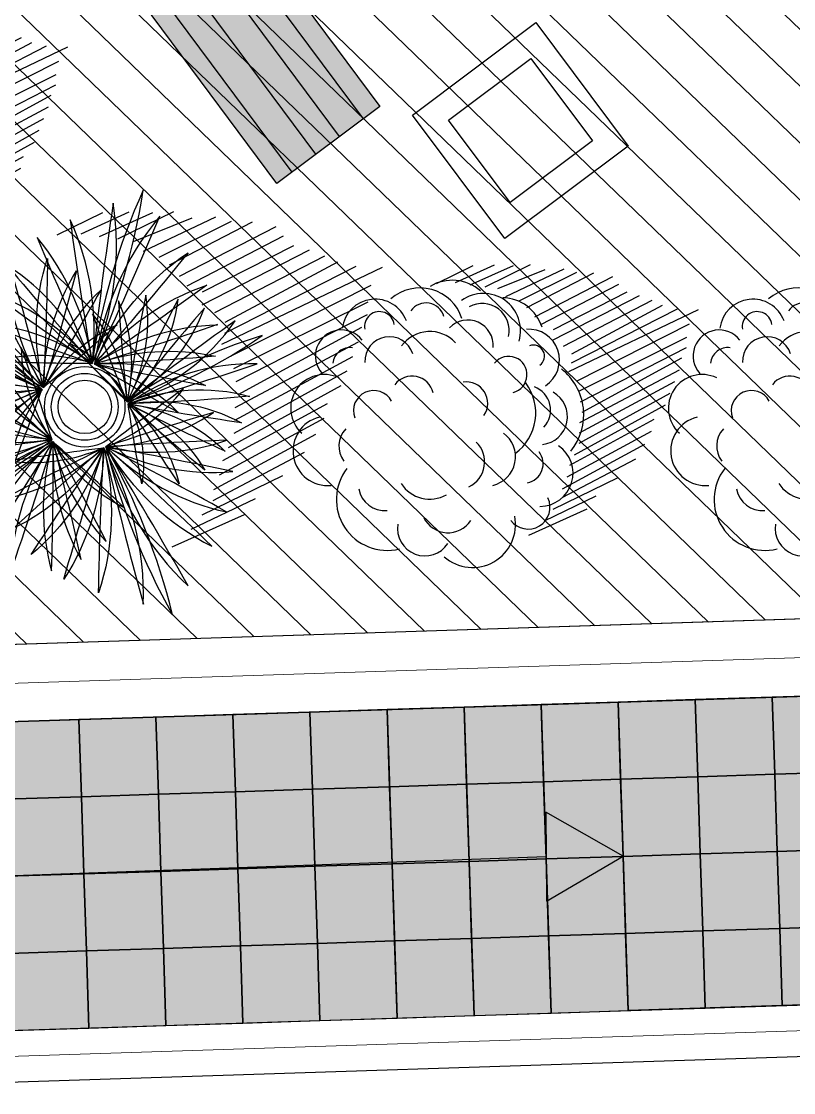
# Model space of a CAD drawing. Header units: millimetres. Extents: x 60.6 to 115.2, y 47.4 to 73.6.
# Drawn here: x 75.982 to 78.987, y 48.463 to 52.629 of the extents above; entities that cross this region are included whole.
import ezdxf

# ---------------------------------------------------------------- set-up
doc = ezdxf.new("R2010")
doc.units = ezdxf.units.MM
for name, color, linetype in [('1-furnitura', 250, 'Continuous'), ('3', 4, 'Continuous'), ('bord', 251, 'Continuous'), ('sculptures', 7, 'Continuous'), ('stairs', 250, 'Continuous'), ('trees', 118, 'Continuous')]:
    doc.layers.add(name, color=color, linetype=linetype)
doc.layers.add('hatch 3', color=7, linetype='Continuous', true_color=0x57792a)
doc.layers.add('paving', color=251, linetype='Continuous', lineweight=30)
doc.layers.add('road', color=7, linetype='Continuous', lineweight=30)
doc.styles.get("Standard").update_dxf_attribs({"font": 'arial.ttf'})
doc.linetypes.add('FENCELINE1', pattern='A,6.35,-2.54,[133,ltypeshp.shx,S=2.54,R=0,X=-2.54,Y=0],-2.54,25.4', length=36.83)

# ---------------------------------------------------------------- blocks, each defined once
blk = doc.blocks.new('LCPLSH01')
for centre, radius, start, end in [((0.446, 3.412), 1.847, 346.3016, 127.937), ((-1.236, 3.811), 1, 15.0372, 170.806), ((-2.761, 2.978), 1.563, 72.5978, 215.2219), ((0.759, 2.965), 0.934, 32.9254, 120.2819), ((3.142, 2.675), 1.261, 307.769, 119.5954), ((-1.668, 2.713), 0.987, 50.3249, 170.5642), ((-0.459, 1.628), 1.247, 57.1399, 143.1153), ((2.006, 1.978), 0.912, 340.8702, 60.9139), ((-4.35, 1.579), 0.796, 61.2889, 228.7431), ((3.88, 1.31), 1.227, 268.3457, 71.8076), ((-1.319, 1.127), 1.005, 139.5951, 249.8131), ((-4.238, 0.277), 1.209, 114.2326, 259.6453), ((-2.216, 0.527), 1.063, 126.6685, 258.2542), ((2.206, 0.663), 0.736, 231.9505, 44.6702), ((-3.568, 0.205), 0.702, 124.7304, 241.9446), ((4.087, -0.68), 0.946, 241.471, 65.953), ((-1.551, -0.917), 1.819, 150.2854, 240.9902), ((3.674, -0.514), 0.622, 285.9189, 18.6962), ((-3.393, -1.595), 1.016, 119.7847, 265.1379), ((1.124, -0.337), 0.788, 217.1947, 347.0018), ((-2.9, -1.453), 2.114, 165.2089, 256.0533), ((-0.759, -0.953), 0.78, 169.7035, 302.4573), ((2.415, -1.209), 0.895, 222.2016, 26.267), ((-2.841, -1.611), 0.899, 160.5724, 273.7597), ((0.995, -1.632), 1.276, 247.012, 347.4342), ((3.313, -1.958), 1.211, 224.5472, 16.6452), ((3.258, -2.217), 0.543, 212.3243, 34.4884), ((-1.748, -2.534), 0.663, 127.7327, 344.8714), ((-2.195, -3.318), 1.117, 146.83, 298.3035), ((-2.293, -3.51), 0.405, 149.5216, 313.5871), ((0.043, -2.894), 0.926, 199.638, 340.362), ((1.831, -2.637), 1.602, 221.7693, 335.3394), ((1.786, -3.073), 0.677, 219.6109, 348.6961), ((-0.254, -3.617), 1.355, 187.9214, 329.6272), ((-0.215, -3.606), 0.983, 191.6192, 322.6233), ((-1.003, -3.58), 1.538, 221.5755, 292.667), ((0.88, -3.381), 1.586, 253.3841, 324.4756)]:
    blk.add_arc(centre, radius, start, end)
at = {"flags": 1}
for tag, p in [('SIZE', (-1.268, 1.069)), ('ITEM', (-1.268, 0.212))]:
    blk.add_attdef(tag, p, '', height=0.5, dxfattribs=at)
blk = doc.blocks.new('SHADOW2')
at = {"color": 250}
for p, q in [((6.317, -0.452), (7.12, -1.952)), ((6.379, -1.246), (7.182, -2.834)), ((6.317, -1.864), (7.182, -3.628)), ((6.256, -2.481), (7.243, -4.334)), ((6.194, -3.011), (7.058, -4.951)), ((5.885, -3.364), (7.12, -5.745)), ((5.7, -3.893), (6.996, -6.275)), ((5.453, -4.246), (6.996, -6.98)), ((5.083, -4.599), (6.873, -7.774)), ((-3.992, -4.687), (-2.819, -7.069)), ((4.774, -4.863), (6.564, -8.039)), ((-3.375, -5.304), (-2.264, -7.422)), ((-2.881, -5.657), (-1.461, -8.304)), ((4.157, -5.393), (6.132, -8.921)), ((4.589, -5.393), (6.256, -8.392)), ((-2.387, -6.01), (-0.659, -9.009)), ((-2.017, -6.01), (-0.041, -9.362)), ((2.86, -6.098), (5.638, -11.391)), ((3.91, -5.834), (5.947, -9.451)), ((-1.523, -6.186), (0.514, -9.627)), ((-1.029, -6.275), (1.008, -9.715)), ((-0.597, -6.451), (1.626, -10.156)), ((2.49, -6.451), (5.021, -11.038)), ((3.231, -6.186), (5.638, -10.509)), ((3.601, -6.186), (5.762, -9.892)), ((-0.103, -6.628), (2.119, -10.333)), ((0.329, -6.628), (2.613, -10.509)), ((0.761, -6.628), (3.107, -10.686)), ((1.193, -6.716), (3.601, -10.774)), ((1.626, -6.628), (4.033, -10.95)), ((2.058, -6.539), (4.465, -10.95))]:
    blk.add_line(p, q, dxfattribs=at)
blk = doc.blocks.new('FRWN', base_point=(2236.4, 2183.1))
for centre, radius, start, end in [((2474.2, 2145.2), 240.8, 170.9581, 208.6359), ((-1131.5, 1522.6), 3432, 8.4988, 11.0952)]:
    blk.add_arc(centre, radius, start, end)
blk = doc.blocks.new('FAN-FRWN', base_point=(2236.4, 2187.1))
for centre, radius, start, end in [((5601.5, 1522.6), 3432, 168.9048, 171.5012), ((1995.8, 2145.2), 240.8, 331.3641, 9.0419), ((2775, 2087.8), 547, 169.9704, 188.1863), ((2474.2, 2145.2), 240.8, 170.9581, 208.6359), ((1712.1, 2104.9), 530.1, 349.6777, 8.479), ((-1131.5, 1522.6), 3432, 8.4988, 11.0952)]:
    blk.add_arc(centre, radius, start, end)
for p, xscale, yscale, rotation in [((2233.6, 2183.1), -0.6, 0.6, 262.5248729788206), ((2236.4, 2183.1), 0.6, 0.6, 97.47512702117939), ((2233.6, 2183.1), -0.7, 0.7, 285.3139847964163), ((2233.6, 2183.1), -0.75, 0.75, 301.9977079444358), ((2236.4, 2183.1), 0.75, 0.75, 58.0022920555642), ((2236.4, 2183.1), 0.7, 0.7, 74.68601520358378), ((2233.6, 2183.1), -0.8, 0.8, 316.8002169681991), ((2233.6, 2183.1), -0.85, 0.85, 333.3396816587502), ((2233.6, 2183.1), -0.9, 0.9, 346.3602519384186), ((2236.4, 2183.1), 0.9, 0.9, 13.63974806158141), ((2236.4, 2183.1), 0.85, 0.85, 26.6603183412499), ((2236.4, 2183.1), 0.8, 0.8, 43.19978303180093)]:
    blk.add_blockref('FRWN', p, dxfattribs=dict(xscale=xscale, yscale=yscale, rotation=rotation))
blk = doc.blocks.new('LCPLTR17')
for radius in [1.286, 1.068, 0.852]:
    blk.add_circle((0.038, -0.007), radius)
at = {"xscale": 0.02777775, "zscale": 0.05555549999999999}
for p, yscale, rotation in [((-0.155, 1.324), 0.0333333, 173.9653891846502), ((-1.309, 0.271), 0.0333333, 241.9002880170951), ((1.239, 0.431), 0.0333333, 103.493212329865), ((0.746, -1.048), 0.02777775, 56.19521290221859), ((-0.662, -1.117), 0.0333333, 321.5582203571314)]:
    blk.add_blockref('FAN-FRWN', p, dxfattribs=dict(at, yscale=yscale, rotation=rotation))
at = {"flags": 1}
for tag, p in [('SIZE', (3.539, 4.802)), ('ITEM', (3.539, 3.945))]:
    blk.add_attdef(tag, p, '', height=0.5, dxfattribs=at)
blk = doc.blocks.new('842')
at = {"layer": '1-furnitura'}
h = blk.add_hatch(color=31, dxfattribs=at)
h.set_gradient(color1=(255, 186, 117), color2=(255, 230, 204), rotation=180, one_color=1, tint=0.9, name='SPHERICAL')
h.paths.add_polyline_path([(680.4366, 578.472), (680.4366, 579.972), (680.9366, 579.972), (680.9366, 578.472)])
at = {"layer": '1-furnitura', "color": 3}
blk.add_lwpolyline([(680.4367, 578.4733), (680.4367, 579.9733), (680.9367, 579.9733), (680.9367, 578.4733)], close=True, dxfattribs=at)
at = {"layer": '1-furnitura', "color": 21}
for points in [[(680.5106, 578.4733), (680.5106, 579.9733)], [(680.6259, 578.4733), (680.6259, 579.9733)], [(680.7413, 578.4733), (680.7413, 579.9733)], [(680.8566, 578.4733), (680.8566, 579.9733)]]:
    blk.add_lwpolyline(points, dxfattribs=at)
blk = doc.blocks.new('3434')
at = {"layer": 'sculptures', "color": 1}
blk.add_lwpolyline([(690.267, 609.9988), (689.7867, 609.6391), (689.427, 610.1193), (689.9073, 610.479)], close=True, dxfattribs=at)
at = {"layer": 'sculptures'}
blk.add_lwpolyline([(690.127, 610.0189), (689.8068, 609.7791), (689.567, 610.0992), (689.8872, 610.339)], close=True, dxfattribs=at)

msp = doc.modelspace()

# ---------------------------------------------------------------- hatches: boundary and pattern name
at = {"layer": 'hatch 3', "linetype": 'Continuous'}
h = msp.add_hatch(dxfattribs=at)
h.set_pattern_fill('ANSI31', color=256, scale=0.05, angle=91, style=0)
h.set_pattern_definition([(136, (-529.26526, -497.64566), (-0.110277016, -0.114195193), [])])
h.paths.add_polyline_path([(81.7841, 50.394), (78.4717, 50.2867), (77.2001, 50.2455), (75.7991, 50.2001), (75.5229, 50.1912), (74.7533, 51.2089), (74.2733, 51.8436), (74.0548, 52.6154), (73.4771, 54.6562), (73.081, 56.0558), (72.7361, 57.2741), (72.4972, 58.1181), (72.2881, 58.8567), (74.3477, 60.389), (77.3323, 56.3775), (79.0037, 54.1311)])
at = {"layer": 'paving'}
h = msp.add_hatch(color=139, dxfattribs=at)
h.set_gradient(color1=(185, 213, 243), color2=(159, 198, 239), rotation=45, one_color=1, tint=0.78, name='INVSPHERICAL')
h.paths.add_polyline_path([(78.9135, 49.7007), (78.9038, 50.0005), (78.6039, 49.9908), (78.6136, 49.691)])
h = msp.add_hatch(color=139, dxfattribs=at)
h.set_gradient(color1=(185, 213, 243), color2=(159, 198, 239), rotation=45, one_color=1, tint=0.78, name='INVSPHERICAL')
h.paths.add_polyline_path([(79.2133, 49.7104), (79.2036, 50.0102), (78.9038, 50.0005), (78.9135, 49.7007)])
h = msp.add_hatch(color=139, dxfattribs=at)
h.set_gradient(color1=(185, 213, 243), color2=(159, 198, 239), rotation=45, one_color=1, tint=0.78, name='INVSPHERICAL')
h.paths.add_polyline_path([(77.4143, 49.6521), (77.4045, 49.952), (77.1047, 49.9422), (77.1144, 49.6424)])
h = msp.add_hatch(color=139, dxfattribs=at)
h.set_gradient(color1=(185, 213, 243), color2=(159, 198, 239), rotation=45, one_color=1, tint=0.78, name='INVSPHERICAL')
h.paths.add_polyline_path([(77.7141, 49.6618), (77.7044, 49.9617), (77.4045, 49.952), (77.4143, 49.6521)])
h = msp.add_hatch(color=139, dxfattribs=at)
h.set_gradient(color1=(185, 213, 243), color2=(159, 198, 239), rotation=45, one_color=1, tint=0.78, name='INVSPHERICAL')
h.paths.add_polyline_path([(78.0139, 49.6715), (78.0042, 49.9714), (77.7044, 49.9617), (77.7141, 49.6618)])
h = msp.add_hatch(color=139, dxfattribs=at)
h.set_gradient(color1=(185, 213, 243), color2=(159, 198, 239), rotation=45, one_color=1, tint=0.78, name='INVSPHERICAL')
h.paths.add_polyline_path([(78.3138, 49.6813), (78.3041, 49.9811), (78.0042, 49.9714), (78.0139, 49.6715)])
h = msp.add_hatch(color=139, dxfattribs=at)
h.set_gradient(color1=(185, 213, 243), color2=(159, 198, 239), rotation=45, one_color=1, tint=0.78, name='INVSPHERICAL')
h.paths.add_polyline_path([(78.6136, 49.691), (78.6039, 49.9908), (78.3041, 49.9811), (78.3138, 49.6813)])
h = msp.add_hatch(color=139, dxfattribs=at)
h.set_gradient(color1=(185, 213, 243), color2=(159, 198, 239), rotation=45, one_color=1, tint=0.78, name='INVSPHERICAL')
h.paths.add_polyline_path([(76.2149, 49.6133), (76.2052, 49.9131), (75.9053, 49.9034), (75.915, 49.6035)])
h = msp.add_hatch(color=139, dxfattribs=at)
h.set_gradient(color1=(185, 213, 243), color2=(159, 198, 239), rotation=45, one_color=1, tint=0.78, name='INVSPHERICAL')
h.paths.add_polyline_path([(76.5147, 49.623), (76.505, 49.9228), (76.2052, 49.9131), (76.2149, 49.6133)])
h = msp.add_hatch(color=139, dxfattribs=at)
h.set_gradient(color1=(185, 213, 243), color2=(159, 198, 239), rotation=45, one_color=1, tint=0.78, name='INVSPHERICAL')
h.paths.add_polyline_path([(76.8146, 49.6327), (76.8049, 49.9325), (76.505, 49.9228), (76.5147, 49.623)])
h = msp.add_hatch(color=139, dxfattribs=at)
h.set_gradient(color1=(185, 213, 243), color2=(159, 198, 239), rotation=45, one_color=1, tint=0.78, name='INVSPHERICAL')
h.paths.add_polyline_path([(77.1144, 49.6424), (77.1047, 49.9422), (76.8049, 49.9325), (76.8146, 49.6327)])
h = msp.add_hatch(color=139, dxfattribs=at)
h.set_gradient(color1=(185, 213, 243), color2=(159, 198, 239), rotation=45, one_color=1, tint=0.78, name='INVSPHERICAL')
h.paths.add_polyline_path([(79.223, 49.4106), (79.2133, 49.7104), (78.9135, 49.7007), (78.9232, 49.4008)])
h = msp.add_hatch(color=139, dxfattribs=at)
h.set_gradient(color1=(185, 213, 243), color2=(159, 198, 239), rotation=45, one_color=1, tint=0.78, name='INVSPHERICAL')
h.paths.add_polyline_path([(77.7238, 49.362), (77.7141, 49.6618), (77.4143, 49.6521), (77.424, 49.3523)])
h = msp.add_hatch(color=139, dxfattribs=at)
h.set_gradient(color1=(185, 213, 243), color2=(159, 198, 239), rotation=45, one_color=1, tint=0.78, name='INVSPHERICAL')
h.paths.add_polyline_path([(78.0237, 49.3717), (78.0139, 49.6715), (77.7141, 49.6618), (77.7238, 49.362)])
h = msp.add_hatch(color=139, dxfattribs=at)
h.set_gradient(color1=(185, 213, 243), color2=(159, 198, 239), rotation=45, one_color=1, tint=0.78, name='INVSPHERICAL')
h.paths.add_polyline_path([(78.3235, 49.3814), (78.3138, 49.6813), (78.0139, 49.6715), (78.0237, 49.3717)])
h = msp.add_hatch(color=139, dxfattribs=at)
h.set_gradient(color1=(185, 213, 243), color2=(159, 198, 239), rotation=45, one_color=1, tint=0.78, name='INVSPHERICAL')
h.paths.add_polyline_path([(78.6233, 49.3911), (78.6136, 49.691), (78.3138, 49.6813), (78.3235, 49.3814)])
h = msp.add_hatch(color=139, dxfattribs=at)
h.set_gradient(color1=(185, 213, 243), color2=(159, 198, 239), rotation=45, one_color=1, tint=0.78, name='INVSPHERICAL')
h.paths.add_polyline_path([(78.9232, 49.4008), (78.9135, 49.7007), (78.6136, 49.691), (78.6233, 49.3911)])
h = msp.add_hatch(color=139, dxfattribs=at)
h.set_gradient(color1=(185, 213, 243), color2=(159, 198, 239), rotation=45, one_color=1, tint=0.78, name='INVSPHERICAL')
h.paths.add_polyline_path([(76.5244, 49.3231), (76.5147, 49.623), (76.2149, 49.6133), (76.2246, 49.3134)])
h = msp.add_hatch(color=139, dxfattribs=at)
h.set_gradient(color1=(185, 213, 243), color2=(159, 198, 239), rotation=45, one_color=1, tint=0.78, name='INVSPHERICAL')
h.paths.add_polyline_path([(76.8243, 49.3328), (76.8146, 49.6327), (76.5147, 49.623), (76.5244, 49.3231)])
h = msp.add_hatch(color=139, dxfattribs=at)
h.set_gradient(color1=(185, 213, 243), color2=(159, 198, 239), rotation=45, one_color=1, tint=0.78, name='INVSPHERICAL')
h.paths.add_polyline_path([(77.1241, 49.3426), (77.1144, 49.6424), (76.8146, 49.6327), (76.8243, 49.3328)])
h = msp.add_hatch(color=139, dxfattribs=at)
h.set_gradient(color1=(185, 213, 243), color2=(159, 198, 239), rotation=45, one_color=1, tint=0.78, name='INVSPHERICAL')
h.paths.add_polyline_path([(77.424, 49.3523), (77.4143, 49.6521), (77.1144, 49.6424), (77.1241, 49.3426)])
h = msp.add_hatch(color=139, dxfattribs=at)
h.set_gradient(color1=(185, 213, 243), color2=(159, 198, 239), rotation=45, one_color=1, tint=0.78, name='INVSPHERICAL')
h.paths.add_polyline_path([(76.2246, 49.3134), (76.2149, 49.6133), (75.915, 49.6035), (75.9248, 49.3037)])
h = msp.add_hatch(color=139, dxfattribs=at)
h.set_gradient(color1=(185, 213, 243), color2=(159, 198, 239), rotation=45, one_color=1, tint=0.78, name='INVSPHERICAL')
h.paths.add_polyline_path([(79.2327, 49.1107), (79.223, 49.4106), (78.9232, 49.4008), (78.9329, 49.101)])
h = msp.add_hatch(color=139, dxfattribs=at)
h.set_gradient(color1=(185, 213, 243), color2=(159, 198, 239), rotation=45, one_color=1, tint=0.78, name='INVSPHERICAL')
h.paths.add_polyline_path([(78.0334, 49.0719), (78.0237, 49.3717), (77.7238, 49.362), (77.7335, 49.0621)])
h = msp.add_hatch(color=139, dxfattribs=at)
h.set_gradient(color1=(185, 213, 243), color2=(159, 198, 239), rotation=45, one_color=1, tint=0.78, name='INVSPHERICAL')
h.paths.add_polyline_path([(78.3332, 49.0816), (78.3235, 49.3814), (78.0237, 49.3717), (78.0334, 49.0719)])
h = msp.add_hatch(color=139, dxfattribs=at)
h.set_gradient(color1=(185, 213, 243), color2=(159, 198, 239), rotation=45, one_color=1, tint=0.78, name='INVSPHERICAL')
h.paths.add_polyline_path([(78.6331, 49.0913), (78.6233, 49.3911), (78.3235, 49.3814), (78.3332, 49.0816)])
h = msp.add_hatch(color=139, dxfattribs=at)
h.set_gradient(color1=(185, 213, 243), color2=(159, 198, 239), rotation=45, one_color=1, tint=0.78, name='INVSPHERICAL')
h.paths.add_polyline_path([(78.9329, 49.101), (78.9232, 49.4008), (78.6233, 49.3911), (78.6331, 49.0913)])
h = msp.add_hatch(color=139, dxfattribs=at)
h.set_gradient(color1=(185, 213, 243), color2=(159, 198, 239), rotation=45, one_color=1, tint=0.78, name='INVSPHERICAL')
h.paths.add_polyline_path([(76.834, 49.033), (76.8243, 49.3328), (76.5244, 49.3231), (76.5342, 49.0233)])
h = msp.add_hatch(color=139, dxfattribs=at)
h.set_gradient(color1=(185, 213, 243), color2=(159, 198, 239), rotation=45, one_color=1, tint=0.78, name='INVSPHERICAL')
h.paths.add_polyline_path([(77.1338, 49.0427), (77.1241, 49.3426), (76.8243, 49.3328), (76.834, 49.033)])
h = msp.add_hatch(color=139, dxfattribs=at)
h.set_gradient(color1=(185, 213, 243), color2=(159, 198, 239), rotation=45, one_color=1, tint=0.78, name='INVSPHERICAL')
h.paths.add_polyline_path([(77.4337, 49.0524), (77.424, 49.3523), (77.1241, 49.3426), (77.1338, 49.0427)])
h = msp.add_hatch(color=139, dxfattribs=at)
h.set_gradient(color1=(185, 213, 243), color2=(159, 198, 239), rotation=45, one_color=1, tint=0.78, name='INVSPHERICAL')
h.paths.add_polyline_path([(77.7335, 49.0621), (77.7238, 49.362), (77.424, 49.3523), (77.4337, 49.0524)])
h = msp.add_hatch(color=139, dxfattribs=at)
h.set_gradient(color1=(185, 213, 243), color2=(159, 198, 239), rotation=45, one_color=1, tint=0.78, name='INVSPHERICAL')
h.paths.add_polyline_path([(76.2343, 49.0136), (76.2246, 49.3134), (75.9248, 49.3037), (75.9345, 49.0039)])
h = msp.add_hatch(color=139, dxfattribs=at)
h.set_gradient(color1=(185, 213, 243), color2=(159, 198, 239), rotation=45, one_color=1, tint=0.78, name='INVSPHERICAL')
h.paths.add_polyline_path([(76.5342, 49.0233), (76.5244, 49.3231), (76.2246, 49.3134), (76.2343, 49.0136)])
h = msp.add_hatch(color=139, dxfattribs=at)
h.set_gradient(color1=(185, 213, 243), color2=(159, 198, 239), rotation=45, one_color=1, tint=0.78, name='INVSPHERICAL')
h.paths.add_polyline_path([(78.3429, 48.7817), (78.3332, 49.0816), (78.0334, 49.0719), (78.0431, 48.772)])
h = msp.add_hatch(color=139, dxfattribs=at)
h.set_gradient(color1=(185, 213, 243), color2=(159, 198, 239), rotation=45, one_color=1, tint=0.78, name='INVSPHERICAL')
h.paths.add_polyline_path([(78.6428, 48.7914), (78.6331, 49.0913), (78.3332, 49.0816), (78.3429, 48.7817)])
h = msp.add_hatch(color=139, dxfattribs=at)
h.set_gradient(color1=(185, 213, 243), color2=(159, 198, 239), rotation=45, one_color=1, tint=0.78, name='INVSPHERICAL')
h.paths.add_polyline_path([(78.9426, 48.8012), (78.9329, 49.101), (78.6331, 49.0913), (78.6428, 48.7914)])
h = msp.add_hatch(color=139, dxfattribs=at)
h.set_gradient(color1=(185, 213, 243), color2=(159, 198, 239), rotation=45, one_color=1, tint=0.78, name='INVSPHERICAL')
h.paths.add_polyline_path([(79.2425, 48.8109), (79.2327, 49.1107), (78.9329, 49.101), (78.9426, 48.8012)])
h = msp.add_hatch(color=139, dxfattribs=at)
h.set_gradient(color1=(185, 213, 243), color2=(159, 198, 239), rotation=45, one_color=1, tint=0.78, name='INVSPHERICAL')
h.paths.add_polyline_path([(77.1436, 48.7429), (77.1338, 49.0427), (76.834, 49.033), (76.8437, 48.7332)])
h = msp.add_hatch(color=139, dxfattribs=at)
h.set_gradient(color1=(185, 213, 243), color2=(159, 198, 239), rotation=45, one_color=1, tint=0.78, name='INVSPHERICAL')
h.paths.add_polyline_path([(77.4434, 48.7526), (77.4337, 49.0524), (77.1338, 49.0427), (77.1436, 48.7429)])
h = msp.add_hatch(color=139, dxfattribs=at)
h.set_gradient(color1=(185, 213, 243), color2=(159, 198, 239), rotation=45, one_color=1, tint=0.78, name='INVSPHERICAL')
h.paths.add_polyline_path([(77.7432, 48.7623), (77.7335, 49.0621), (77.4337, 49.0524), (77.4434, 48.7526)])
h = msp.add_hatch(color=139, dxfattribs=at)
h.set_gradient(color1=(185, 213, 243), color2=(159, 198, 239), rotation=45, one_color=1, tint=0.78, name='INVSPHERICAL')
h.paths.add_polyline_path([(78.0431, 48.772), (78.0334, 49.0719), (77.7335, 49.0621), (77.7432, 48.7623)])
h = msp.add_hatch(color=139, dxfattribs=at)
h.set_gradient(color1=(185, 213, 243), color2=(159, 198, 239), rotation=45, one_color=1, tint=0.78, name='INVSPHERICAL')
h.paths.add_polyline_path([(76.244, 48.7137), (76.2343, 49.0136), (75.9345, 49.0039), (75.9442, 48.704)])
h = msp.add_hatch(color=139, dxfattribs=at)
h.set_gradient(color1=(185, 213, 243), color2=(159, 198, 239), rotation=45, one_color=1, tint=0.78, name='INVSPHERICAL')
h.paths.add_polyline_path([(76.5439, 48.7234), (76.5342, 49.0233), (76.2343, 49.0136), (76.244, 48.7137)])
h = msp.add_hatch(color=139, dxfattribs=at)
h.set_gradient(color1=(185, 213, 243), color2=(159, 198, 239), rotation=45, one_color=1, tint=0.78, name='INVSPHERICAL')
h.paths.add_polyline_path([(76.8437, 48.7332), (76.834, 49.033), (76.5342, 49.0233), (76.5439, 48.7234)])

# ---------------------------------------------------------------- linework, layer by layer
at = {"layer": '3', "color": 251, "linetype": 'Continuous', "lineweight": 18}
msp.add_line((74.7184, 48.5643), (87.3321, 48.9729), dxfattribs=at)
msp.add_lwpolyline([(81.8931, 50.2475), (75.4501, 50.0387), (74.1367, 51.7756), (71.8387, 59.8934)], dxfattribs=at)
at = {"layer": 'bord', "color": 7, "linetype": 'FENCELINE1', "ltscale": 0.04}
msp.add_line((74.6693, 48.4626), (87.3354, 48.873), dxfattribs=at)
at = {"layer": 'Defpoints'}
msp.add_lwpolyline([(78.3429, 48.7817), (78.3041, 49.9811), (79.3035, 50.0135), (79.3424, 48.8141), (78.3429, 48.7817)], close=True, dxfattribs=at)
at = {"layer": 'hatch 3', "linetype": 'Continuous'}
msp.add_lwpolyline([(81.7841, 50.394), (78.4717, 50.2867), (77.2001, 50.2455), (75.7991, 50.2001), (75.5229, 50.1912), (74.7533, 51.2089), (74.2733, 51.8436), (74.0548, 52.6154), (73.4771, 54.6562), (73.081, 56.0558), (72.7361, 57.2741), (72.4972, 58.1181), (72.2881, 58.8567), (74.3477, 60.389), (77.3323, 56.3775), (79.0037, 54.1311), (81.7841, 50.394)], close=True, dxfattribs=at)
at = {"layer": 'paving', "color": 139}
for p, q in [((75.3773, 49.8863), (83.2016, 50.138)), ((82.0021, 50.1009), (75.3773, 49.8863)), ((77.4045, 49.952), (77.4434, 48.7526)), ((77.7044, 49.9617), (77.7432, 48.7623)), ((78.0042, 49.9714), (78.0431, 48.772)), ((78.3041, 49.9811), (78.3429, 48.7817)), ((76.2052, 49.9131), (76.244, 48.7137)), ((76.505, 49.9228), (76.5439, 48.7234)), ((76.8049, 49.9325), (76.8437, 48.7332)), ((77.1047, 49.9422), (77.1436, 48.7429)), ((74.7674, 48.6659), (87.3354, 49.0731))]:
    msp.add_line(p, q, dxfattribs=at)
for points in [[(81.7841, 50.394), (75.5229, 50.1912), (74.2733, 51.8436), (71.9967, 59.8862)], [(81.6027, 50.088), (75.3773, 49.8863), (74, 51.7076), (71.7391, 59.6946)]]:
    msp.add_lwpolyline(points, dxfattribs=at)
for points in [[(78.9135, 49.7007), (78.9038, 50.0005), (78.6039, 49.9908), (78.6136, 49.691)], [(79.2133, 49.7104), (79.2036, 50.0102), (78.9038, 50.0005), (78.9135, 49.7007)], [(77.4143, 49.6521), (77.4045, 49.952), (77.1047, 49.9422), (77.1144, 49.6424)], [(77.7141, 49.6618), (77.7044, 49.9617), (77.4045, 49.952), (77.4143, 49.6521)], [(78.0139, 49.6715), (78.0042, 49.9714), (77.7044, 49.9617), (77.7141, 49.6618)], [(78.3138, 49.6813), (78.3041, 49.9811), (78.0042, 49.9714), (78.0139, 49.6715)], [(78.6136, 49.691), (78.6039, 49.9908), (78.3041, 49.9811), (78.3138, 49.6813)], [(76.2149, 49.6133), (76.2052, 49.9131), (75.9053, 49.9034), (75.915, 49.6035)], [(76.5147, 49.623), (76.505, 49.9228), (76.2052, 49.9131), (76.2149, 49.6133)], [(76.8146, 49.6327), (76.8049, 49.9325), (76.505, 49.9228), (76.5147, 49.623)], [(77.1144, 49.6424), (77.1047, 49.9422), (76.8049, 49.9325), (76.8146, 49.6327)], [(79.223, 49.4106), (79.2133, 49.7104), (78.9135, 49.7007), (78.9232, 49.4008)], [(77.7238, 49.362), (77.7141, 49.6618), (77.4143, 49.6521), (77.424, 49.3523)], [(78.0237, 49.3717), (78.0139, 49.6715), (77.7141, 49.6618), (77.7238, 49.362)], [(78.3235, 49.3814), (78.3138, 49.6813), (78.0139, 49.6715), (78.0237, 49.3717)], [(78.6233, 49.3911), (78.6136, 49.691), (78.3138, 49.6813), (78.3235, 49.3814)], [(78.9232, 49.4008), (78.9135, 49.7007), (78.6136, 49.691), (78.6233, 49.3911)], [(76.5244, 49.3231), (76.5147, 49.623), (76.2149, 49.6133), (76.2246, 49.3134)], [(76.8243, 49.3328), (76.8146, 49.6327), (76.5147, 49.623), (76.5244, 49.3231)], [(77.1241, 49.3426), (77.1144, 49.6424), (76.8146, 49.6327), (76.8243, 49.3328)], [(77.424, 49.3523), (77.4143, 49.6521), (77.1144, 49.6424), (77.1241, 49.3426)], [(76.2246, 49.3134), (76.2149, 49.6133), (75.915, 49.6035), (75.9248, 49.3037)], [(79.2327, 49.1107), (79.223, 49.4106), (78.9232, 49.4008), (78.9329, 49.101)], [(78.0334, 49.0719), (78.0237, 49.3717), (77.7238, 49.362), (77.7335, 49.0621)], [(78.3332, 49.0816), (78.3235, 49.3814), (78.0237, 49.3717), (78.0334, 49.0719)], [(78.6331, 49.0913), (78.6233, 49.3911), (78.3235, 49.3814), (78.3332, 49.0816)], [(78.9329, 49.101), (78.9232, 49.4008), (78.6233, 49.3911), (78.6331, 49.0913)], [(76.834, 49.033), (76.8243, 49.3328), (76.5244, 49.3231), (76.5342, 49.0233)], [(77.1338, 49.0427), (77.1241, 49.3426), (76.8243, 49.3328), (76.834, 49.033)], [(77.4337, 49.0524), (77.424, 49.3523), (77.1241, 49.3426), (77.1338, 49.0427)], [(77.7335, 49.0621), (77.7238, 49.362), (77.424, 49.3523), (77.4337, 49.0524)], [(76.2343, 49.0136), (76.2246, 49.3134), (75.9248, 49.3037), (75.9345, 49.0039)], [(76.5342, 49.0233), (76.5244, 49.3231), (76.2246, 49.3134), (76.2343, 49.0136)], [(78.3429, 48.7817), (78.3332, 49.0816), (78.0334, 49.0719), (78.0431, 48.772)], [(78.6428, 48.7914), (78.6331, 49.0913), (78.3332, 49.0816), (78.3429, 48.7817)], [(78.9426, 48.8012), (78.9329, 49.101), (78.6331, 49.0913), (78.6428, 48.7914)], [(79.2425, 48.8109), (79.2327, 49.1107), (78.9329, 49.101), (78.9426, 48.8012)], [(77.1436, 48.7429), (77.1338, 49.0427), (76.834, 49.033), (76.8437, 48.7332)], [(77.4434, 48.7526), (77.4337, 49.0524), (77.1338, 49.0427), (77.1436, 48.7429)], [(77.7432, 48.7623), (77.7335, 49.0621), (77.4337, 49.0524), (77.4434, 48.7526)], [(78.0431, 48.772), (78.0334, 49.0719), (77.7335, 49.0621), (77.7432, 48.7623)], [(76.244, 48.7137), (76.2343, 49.0136), (75.9345, 49.0039), (75.9442, 48.704)], [(76.5439, 48.7234), (76.5342, 49.0233), (76.2343, 49.0136), (76.244, 48.7137)], [(76.8437, 48.7332), (76.834, 49.033), (76.5342, 49.0233), (76.5439, 48.7234)]]:
    msp.add_lwpolyline(points, close=True, dxfattribs=at)
at = {"layer": 'stairs'}
msp.add_lwpolyline([(78.3235, 49.3818), (78.0224, 49.5531), (78.0246, 49.2067)], close=True, dxfattribs=at)
msp.add_lwpolyline([(78.0235, 49.3799), (75.6249, 49.294)], dxfattribs=at)

# ---------------------------------------------------------------- block references
at = {"layer": 'road', "color": 139}
for name, p, rotation in [('842', (-123.6365, -818.2771), 36.64966881999626), ('3434', (687.9827, -637.6429), 90)]:
    msp.add_blockref(name, p, dxfattribs=dict(at, rotation=rotation))
at = {"layer": 'trees'}
for name, p, xscale, yscale, zscale, rotation in [('SHADOW2', (75.0777, 52.0427), 0.09356068732658014, 0.09356068732658014, 0.09356068732658014, 87.88648265642425), ('LCPLTR17', (76.225, 51.1259), 0.1216859869785769, 0.1216859869785769, 0.1216859869785769, 60.83681349381507), ('SHADOW2', (76.0418, 51.0678), 0.116030298191774, 0.116030298191774, 0.116030298191774, 87.88648265637184), ('LCPLSH01', (77.5971, 51.0833), 0.1070057609012838, 0.1070057609012838, 0.1070057609012838, 155.9999999999989), ('LCPLSH01', (79.0671, 51.0833), 0.1070057609012838, 0.1070057609012838, 0.1070057609012838, 155.9999999999989), ('SHADOW2', (77.5325, 51.0206), 0.09356068732658014, 0.09356068732658014, 0.09356068732658014, 87.88648265642425)]:
    msp.add_blockref(name, p, dxfattribs=dict(at, xscale=xscale, yscale=yscale, zscale=zscale, rotation=rotation))

doc.saveas('drawing.dxf')
